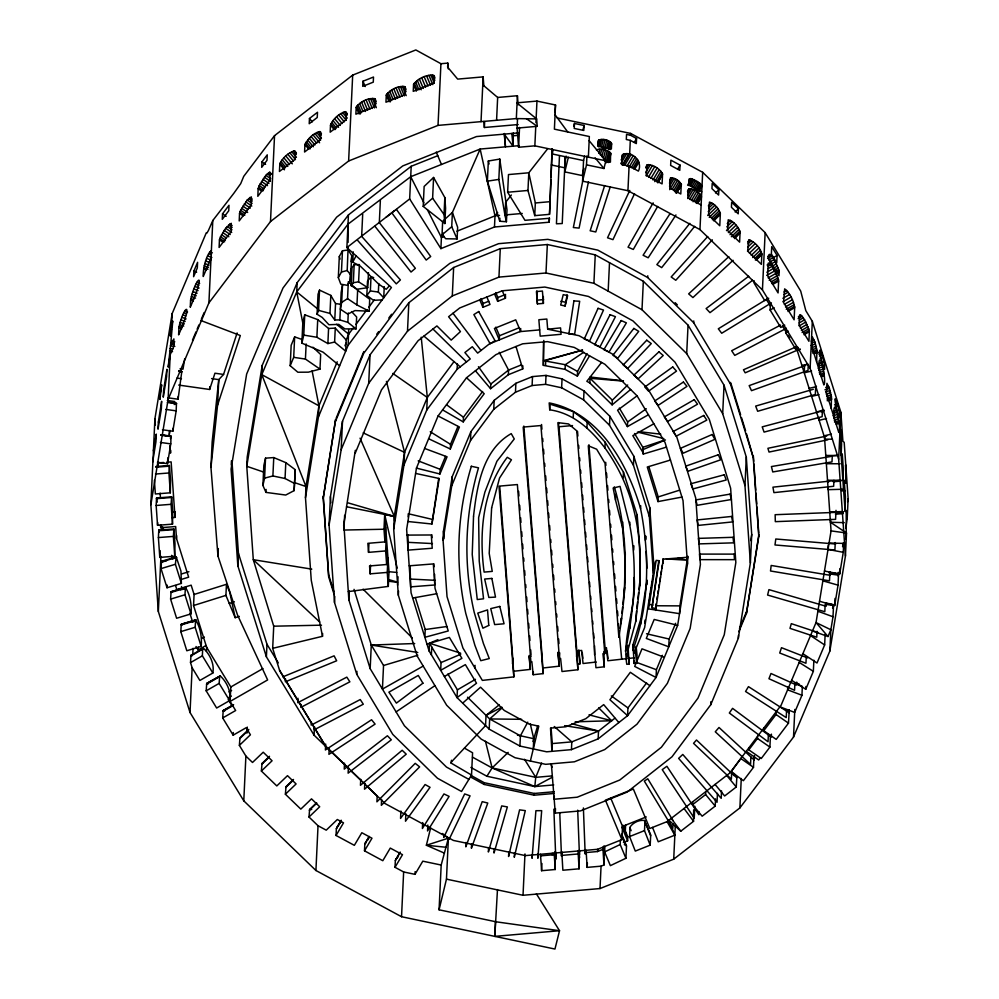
<?xml version="1.0" encoding="UTF-8"?>
<svg xmlns="http://www.w3.org/2000/svg" width="999" height="999" viewBox="0 0 999 999"><rect width="100%" height="100%" fill="white"/><g stroke="black" fill="none" stroke-linecap="round" stroke-linejoin="round"><path stroke-width="1.5" d="M634.165 577.559C636.638 606.917 622.177 635.202 626.785 664.285L629.108 664.023L627.722 650.948L635.714 621.515L639.722 585.913L640.022 550.686L637.2 515.247L623.463 472.177L605.207 442.27L587.187 422.14L573.476 411.65L549.999 404.133L549.725 409.815C573.526 413.186 590.896 429.632 604.932 447.952C627.684 479.345 639.497 517.682 639.76 556.368M639.722 585.913L640.022 550.686M794.68 307.667C793.681 300.724 790.159 293.306 784.677 288.861L783.503 302.385L794.105 319.817L794.68 307.667L787.999 311.501M589.56 355.844L577.347 376.111L565.084 369.38L543.344 365.359L543.518 341.983M753.958 756.88L753.496 767.332L743.381 780.694L730.968 771.503M543.806 340.447L543.344 365.359M629.994 827.921L630.007 827.047C633.029 822.652 639.098 819.655 644.417 820.466L650.711 834.827L650.187 845.142L635.289 851.086L629.582 836.563L629.994 827.921L631.143 830.669M647.015 580.469L640.908 618.618L633.004 644.705L634.115 663.461L636.663 663.186L635.277 650.099L644.63 627.572L653.334 573.239L653.746 564.31L649.787 507.692L633.865 456.306L609.914 416.346L584.028 390.934L562.05 378.858L546.028 375.399L532.517 376.586L515.884 383.304L494.168 400.387L470.879 431.68L452.185 476.748L443.481 531.081L443.057 540.009L447.028 596.628L462.937 648.014L482.355 680.394L513.861 676.885L499.001 486.151L517.382 484.552L530.869 661.75L531.83 661.65L533.216 674.725L543.131 673.613L523.189 427.085L540.934 425.537L559.452 658.566L560.601 658.441L561.987 671.515L577.922 669.73L557.954 422.639L568.543 423.938L576.773 430.856L595.941 667.719L604.308 666.795L602.921 653.708L604.782 653.508L588.274 445.754L596.653 449.213L605.044 463.299L618.856 637.05C627.21 587.375 629.045 535.501 614.298 486.85M624.35 593.231L625.312 553.633M437.749 155.719L411.201 166.296L409.665 198.938L440.896 248.626L494.48 226.998L549.213 222.203L549.363 218.282L524.975 220.329L507.642 192.245L508.479 174.563L528.796 172.79L547.664 148.751M534.74 215.647L535.339 202.972L528.796 172.79L527.971 190.459L534.74 215.647L549.512 214.348L552.11 148.676M549.512 214.348L550.948 179.957M551.061 176.86L552.147 148.951M561.825 852.422L562.862 870.229L579.083 868.818L579.02 856.043M819.53 601.273L834.689 605.556L838.036 585.139L838.561 574.05L829.307 572.527M536.376 893.843L559.527 930.718L554.957 949.05L401.536 916.72L315.921 870.491L243.781 800.836L190.022 712.512L158.341 611.513L150.861 504.745L152.972 459.99L155.944 441.808L156.256 434.078L153.409 450.836L153.097 461.688L152.972 459.99M153.409 450.836L154.907 418.856L172.165 313.586L206.281 232.817L206.868 233.117L208.379 230.594L212.799 220.504L233.803 193.331L240.709 183.641L243.756 176.323L274.538 135.652L352.684 75.112L415.834 49.95L440.934 63.711L447.827 63.112L448.289 68.869M156.156 505.482L156.556 497.977L171.628 496.84L172.752 511.625L172.502 524.138L157.542 525.312L156.156 505.482L171.116 504.308L171.628 496.84M157.542 525.312L157.667 522.577M158.404 537.574L158.791 530.069L173.876 528.946L175 543.718L174.75 556.231L159.79 557.405L158.404 537.574L173.364 536.401L173.876 528.946M181.468 579.37L188.649 577.185L176.498 538.449L175.662 526.535L160.702 527.709L160.839 524.9M159.79 557.405L160.115 550.586M150.861 504.745L168.107 399.475L170.217 354.72L173.751 346.378L173.888 338.898L170.729 343.981L168.194 367.132L170.217 354.72M171.428 329.183L170.305 336.064L170.567 330.469L172.752 321.054L170.729 343.981L173.689 344.393M171.691 323.576L172.165 313.586M158.341 611.513L160.939 556.293M162.175 530.219L162.313 527.16M161.026 568.618L161.501 561.276L176.199 556.918L180.969 571.141L181.393 583.404L167.033 587.762L161.026 568.618L175.387 564.273L176.199 556.918M157.417 462.287L167.52 463.686L167.795 457.867M169.455 430.669L169.256 434.927L169.992 430.369M154.395 480.257L155.357 493.981L170.317 492.807L168.931 472.977L169.318 465.472L155.856 466.533M167.52 463.686L170.767 443.868L171.066 436.138L160.702 434.702M170.654 450.337L170.529 453.134L169.992 445.542M162.462 429.782L172.839 431.218L172.964 428.346M170.317 492.807L170.567 480.294L169.43 465.509M178.946 327.66L178.609 334.865C194.518 298.826 183.366 305.407 178.946 327.66L181.718 328.721M167.033 587.762L167.158 585.102M172.839 431.218L176.174 410.851L176.461 403.334L167.57 402.098M167.707 397.777L178.084 399.213L178.209 396.428M170.604 599.125L171.066 591.77L185.427 587.412C190.147 594.692 191.895 605.032 190.971 613.898L176.611 618.256L170.604 599.125L184.965 594.767L185.427 587.412M178.084 399.213L181.768 371.74L178.759 370.954M172.028 517.632L175.025 517.395L175.287 511.775L172.29 512.012M176.498 538.449L176.636 535.614M190.597 300.1L190.26 307.28C207.792 266.77 195.155 277.934 190.597 300.1L193.381 301.161M193.881 271.091L193.606 276.698L197.315 267.919L197.59 262.312L193.881 271.091L196.653 272.153M180.807 631.63L181.269 624.275L195.629 619.917C200.349 627.197 202.098 637.537 201.174 646.403L186.813 650.761L180.807 631.63L195.167 627.272L195.629 619.917M211.376 250.612C206.456 253.971 202.822 268.644 203.259 276.498L211.026 258.129M190.522 662.599L190.984 655.257L203.471 648.326C209.965 654.407 214.573 663.923 212.837 673.026L199.862 680.456L192.133 667.744L190.522 662.599L202.36 655.819L202.672 649.163L203.471 648.326M206.481 651.36L206.668 647.34L193.556 605.531L194.081 594.467L191.159 585.164L176.798 589.522L175.549 585.526M168.107 399.475L208.916 302.884L212.799 220.504M190.022 712.512L192.133 667.744M192.757 654.52L193.057 648.314M178.709 385.077L209.64 389.473L209.778 386.7M205.919 645.529L198.139 649.987L198.264 647.215M219.455 239.81L219.093 247.465L231.194 231.481L231.268 223.326L225.674 228.284L220.529 236.713L219.455 239.81L223.077 242.332M222.54 213.823L222.278 219.318L228.746 210.777L229.008 205.282L222.54 213.823L226.161 216.346M495.529 921.041L494.805 936.375L559.527 930.718L495.954 921.79L439.073 909.802L441.183 865.047L422.802 861.175L414.997 874.35L403.646 871.965L395.017 867.307L402.497 854.682L390.272 848.089L382.804 860.713L364.498 850.823L371.978 838.211L361.825 832.729L354.345 845.341L336.051 835.464L343.519 822.839L337.337 819.505L326.236 830.169L318.032 825.736L309.003 817.02L319.692 806.755L311.513 798.85L300.824 809.115L285.389 794.23L296.091 783.953L287.5 775.661L276.81 785.938L261.388 771.041L272.078 760.776L263.212 752.21L252.51 762.474L245.891 756.081L239.385 745.391L250.412 734.789L246.129 727.734L233.154 735.164L222.69 717.956L235.652 710.526L230.12 701.423L267.632 679.932L237.525 615.009L217.957 556.068L210.951 467.407L212.15 441.908L218.781 379.62L223.564 374.438L237.125 332.942M210.951 467.407L217.57 405.132L218.781 379.62L211.601 378.609M206.181 690.821L206.718 683.441L220.255 675.911C226.748 681.992 231.356 691.495 229.62 700.599L216.646 708.029L206.181 690.821L219.143 683.391L219.68 676.011M217.957 556.068L218.306 548.563M239.548 213.374L239.198 220.916L251.286 204.932L251.361 196.89L247.24 200.012L240.622 210.265L239.548 213.374L243.169 215.896M231.268 464.922L231.468 460.751M239.285 616.408L235.19 617.694L225.924 595.379L226.448 584.303L194.081 594.467M222.69 717.956L223.227 710.576L233.604 704.632M230.12 701.423L230.794 686.987L262.962 668.568M348.651 768.556L314.073 735.177L266.396 656.818L237.837 565.834L238.436 553.309L231.98 461.176M258.167 188.699L257.817 196.316L269.905 180.344L269.98 172.203L265.859 175.337L259.24 185.589L258.167 188.699L261.788 191.209M233.154 735.164L233.279 732.504M261.963 161.826L261.713 167.333L266.995 160.352L267.245 154.845L261.963 161.826L265.597 164.348M239.385 745.391L239.947 737.886L248.776 729.407M610.764 798.189L622.527 826.373L621.902 839.622L597.627 849.287L525.387 855.606L453.359 840.421L385.127 803.596L325.512 746.016L279.72 670.779L272.677 648.339L273.726 626.198L253.296 559.69L246.765 466.296L261.788 374.637L262.225 365.372L297.165 282.655L348.426 214.922L411.201 166.296M208.916 302.884L270.492 221.541L274.538 135.652M243.781 800.836L245.891 756.081M246.965 733.116L247.252 727.06M262.912 485.439L263.848 465.359L265.534 458.154L273.763 457.579L285.801 462.637L295.254 469.705L294.131 490.609L285.714 495.042L265.959 492.395L262.912 485.439L264.585 478.134L265.534 458.154M279.795 164.211L279.445 171.478L295.204 159.278L295.542 152.01L294.58 150.911C288.174 152.685 282.255 158.042 279.795 164.211L284.44 169.818M265.959 492.395L266.109 489.435M264.585 478.134L272.889 475.961L273.763 457.579M266.396 656.818L266.983 644.28L238.436 553.309M261.388 771.041L262.013 763.473L269.505 756.293M312.924 347.215L320.667 354.508L319.98 369.106L308.366 372.165L297.839 372.227L290.197 365.734L291.159 345.304L294.655 336.9L301.923 339.435M294.605 483.504L285.052 478.509L285.801 462.637M290.197 365.734L293.694 357.342L294.655 336.9M339.623 365.821L323.064 352.16L301.86 343.144L302.809 323.114L296.728 291.92L297.165 282.655M304.932 144.543L304.583 152.01L320.542 139.635L320.467 131.631C313.711 132.505 307.979 138.686 304.932 144.543L308.654 149.026M309.465 118.494L309.215 123.714L317.245 117.495L317.495 112.275L309.465 118.494L312.25 121.853M294.131 490.609L295.254 469.705M285.527 678.858L285.389 681.817L336.663 660.776L334.091 655.844L282.817 676.872M303.783 335.102L304.732 314.797L317.719 319.605L328.584 328.471L335.277 328.109L346.216 340.035L345.691 351.186L334.615 342.07L327.872 343.581L316.883 337.275L303.783 335.102L301.86 343.144M319.98 369.106L305.432 359.078L306.144 343.981M285.389 794.23L286.026 786.663L293.506 779.47M272.677 648.339L322.502 636.301L311.263 580.294L305.482 497.689L306.006 486.538L318.931 405.831L337.2 361.775M297.964 698.251L297.752 702.697L346.815 677.135L349.875 681.817L300.811 707.379L300.949 704.42M356.081 328.858L344.855 328.896L338.723 324.375L328.933 324.737L322.202 317.42L317.083 314.248L318.032 294.23L319.53 290.11L330.819 295.404L335.539 303.534L334.765 319.98L339.86 319.917L347.839 322.352L356.081 328.858L356.643 316.995L351.561 311.576M316.883 337.275L317.719 319.605M317.083 314.248L318.569 310.377L319.53 290.11M330.507 125.137L330.182 132.18L346.104 119.83L346.441 112.787L345.467 111.676C338.986 113.474 333.004 118.893 330.507 125.137L334.228 129.608M305.482 497.689L318.406 416.995L318.931 405.831L312.1 370.841M327.872 343.581L328.584 328.471M334.765 319.98L329.97 313.424L330.819 295.404M311.326 722.14L311.188 725.112L360.252 699.55L363.299 704.22L314.235 729.782L314.373 726.822M323.214 498.189L335.614 419.543L323.214 498.189L328.733 577.035L334.178 594.63M309.003 817.02L309.628 809.452L316.046 803.283M314.073 735.177L314.46 726.81M334.615 342.07L335.277 328.109M338.324 277.597L339.31 256.518L342.457 250.786L348.151 249.987L351.81 255.794L350.224 280.494L347.377 285.314L340.809 284.178L338.324 277.597L341.446 272.04L342.457 250.786M322.502 636.301L322.64 633.516M464.485 748.126L472.577 752.796L471.528 775.062L461.513 791.483L437.475 778.258L392.769 734.39L356.78 674.35L334.503 602.434L329.083 525.099L330.432 496.653L342.507 421.266L370.042 354.845L408.841 302.747L453.646 267.495L500.287 248.651L547.34 244.53L595.254 254.857L643.344 281.293L688.049 325.162L724.038 385.202L746.303 457.117L751.723 534.453L750.374 562.899L738.311 638.286L710.764 704.707L671.977 756.817L627.172 792.07L580.519 810.901L555.282 813.111L551.348 763.823M339.86 319.917L341.171 292.357L342.507 284.94L341.683 302.422L340.372 309.215L347.739 314.098L355.007 310.577L369.155 311.176L369.705 299.275L357.642 290.272L349.375 282.605M328.733 577.035L323.289 496.453M270.492 221.541L348.626 161.001L352.684 75.112M315.921 870.491L318.032 825.736M318.406 416.995L348.139 345.279L391.421 287.525L346.89 247.577L348.426 214.922M350.899 275.125L347.19 270.492L348.139 246.953M325.674 744.043L325.399 749.974L371.566 719.755L375.1 724.1L328.933 754.32L329.22 748.388M356.206 107.218L355.881 114.198L375.312 106.456L375.062 98.801C368.144 97.552 360.227 101.611 356.206 107.218L358.991 113.886M341.683 302.422L347.54 298.639L348.339 281.656M329.083 525.099L341.159 449.725L342.507 421.266M334.503 602.434L334.79 596.44M347.839 322.352L348.289 312.999M350.224 280.494L350.761 268.943M348.139 345.279L348.639 329.645M367.757 287.687L357.155 289.223L351.186 285.677L352.035 267.682L354.17 264.735L359.415 264.573L358.591 281.818L367.757 287.687L368.469 272.677M389.473 285.776L386.238 289.298L378.609 284.041L360.577 266.396L352.747 262.163L353.234 251.86M351.186 285.677L353.321 282.729L354.17 264.735M362.974 81.231L362.724 86.364L373.276 82.155L373.514 77.023L362.974 81.231L365.197 86.563M468.743 779.32L446.491 767.082L404.42 725.798L370.167 668.643L348.838 599.762L343.768 522.552M344.643 515.284L343.956 530.044L383.991 529.233L384.677 514.522L394.305 516.396L394.617 520.954M369.155 311.176L356.955 304.945L357.642 290.272M362.699 214.111L361.65 236.338L400.412 279.932L396.278 283.878L357.53 240.284M336.051 835.464L336.363 828.658L341.208 820.216M343.631 525.511L355.344 450.287M348.838 599.762L349.25 590.909M344.518 763.174L344.243 769.105L387.412 735.764L391.308 739.809L348.127 773.151L348.414 767.232M382.155 299.887L373.476 300.312L366.82 295.404L367.495 281.181L371.029 276.748L373.676 277.597M366.82 295.404L370.354 290.946L371.029 276.748M341.159 449.725L368.706 383.304L370.042 354.845M356.78 674.35L356.918 671.353M380.369 200.399L379.32 222.627L415.372 268.331L411.026 272.04L374.975 226.336M386.288 95.017L385.951 102.223L405.182 94.555L404.92 86.713C398.077 85.539 390.322 89.51 386.288 95.017L389.073 101.686M384.253 286.626L383.728 297.777L378.359 292.045L378.771 283.541M386.326 536.226L385.626 550.924L368.531 552.36L368.943 543.643M387.949 557.692L387.25 572.402L370.154 573.838L370.567 565.122M360.739 779.37L360.452 785.301L402.16 750.274L406.231 754.158L364.523 789.198L364.797 783.266M370.167 668.643L371.291 645.042L354.033 589.348M364.498 850.823L364.822 844.03L368.918 836.837M368.531 552.36L367.844 543.331L384.94 541.895L385.639 527.197M370.154 573.838L369.555 565.946L386.65 564.51L387.35 549.812M377.197 795.903L376.923 801.835L415.209 763.348L419.63 766.87L381.343 805.344L381.618 799.425M414.685 643.531L371.291 645.042L383.541 665.496L382.43 689.098L423.201 666.083M348.264 591.608L388.311 586.413L389.011 571.715L384.677 514.522L397.19 568.106M413.561 84.465L413.236 91.346L434.115 83.029L434.44 76.136L433.778 75.462C426.336 74.213 417.969 78.509 413.561 84.465L416.333 91.121M547.664 329.195L560.564 327.897L561.076 334.303L540.172 336.139L538.861 319.73L546.853 319.031L547.664 329.195L579.033 335.701L612.936 354.345L647.439 388.211L676.922 437.4L695.779 498.239L700.411 564.423L690.147 628.458L667.382 683.341L637 724.175L604.732 749.562L574.413 761.8L545.629 764.322L515.072 757.741L481.168 739.11L446.665 705.244L417.182 656.056L398.339 595.204L393.706 529.033L394.305 516.396L404.558 452.36L427.322 397.465L454.033 361.588M368.706 383.304L407.492 331.193L408.841 302.747M397.639 585.214L398.039 576.785M393.706 529.033L403.958 464.997L404.558 452.36L386.438 381.406M398.339 595.204L398.539 590.996M408.116 516.845L408.266 513.736M423.201 206.393L424.138 186.451L433.591 177.46L444.83 197.552L445.579 208.192L444.855 223.539L423.201 206.393L432.617 198.189L433.591 177.46M407.929 534.84L408.091 550.124L432.23 548.239L431.293 534.977L407.043 535.102M395.017 867.307L395.342 860.501L400.187 852.06M410.077 565.559L410.664 586.863L434.802 584.977L434.602 574.288M400.899 811.038L400.549 818.443L425.099 784.527L430.045 787.312L405.507 821.228L405.856 813.823M348.626 161.001L438.024 125.387L440.934 63.711M401.536 916.72L403.646 871.965M403.958 464.997L426.723 410.102L427.322 397.465L421.216 337.212M447.827 63.112L447.639 67.133L457.667 79.108L483.141 76.886L483.853 85.951M440.896 248.626L441.421 237.475L443.281 233.242M519.13 145.654L480.144 149.051L452.397 212.437L457.642 227.235L457.092 238.948L445.779 238.749L442.033 234.79L442.669 221.254M444.855 223.539L444.031 214.56L444.83 197.552M415.309 597.539L425.224 629.532L424.862 637.312L448.239 630.956L435.04 588.349L433.329 563.923L409.19 565.821M414.997 874.35L415.134 871.64M407.904 521.503L431.93 524.013L438.698 478.396M662.799 562.35L663.373 558.716L655.918 608.553L651.935 607.704L659.265 560.751L656.143 560.339L648.563 608.903L679.532 613.661L679.894 605.881L687.836 556.281L687.474 564.06L677.659 625.324L656.043 677.472L627.584 715.684L598.151 738.848L571.44 749.637L546.653 751.81L519.917 746.053L489.198 729.158L457.03 697.602L429.095 650.986L429.458 643.219L437.899 639.66M422.689 822.577L422.402 828.508L443.956 793.943L449.1 796.39L427.547 830.956L427.834 825.024M431.368 654.782L431.73 647.002M429.095 650.986L411.076 592.819L406.643 529.395L416.446 468.119L439.935 474.001L440.159 469.33L445.504 456.431M457.092 238.948L451.723 226.723L452.397 212.437L443.756 220.267M407.492 331.193L452.297 295.941L453.646 267.495M428.633 438.736L450.299 449.001L450.524 444.33L457.929 426.473M460.651 653.184L429.458 643.219L441.046 662.549L440.684 670.317L461.913 658.329L449.388 637.437L426.973 644.143M426.723 410.102L457.117 369.268L457.38 363.661M443.057 540.009L451.76 485.676L452.185 476.748M443.893 834.477L443.743 837.437L464.66 793.93L470.054 795.828L449.15 839.335M442.607 409.89L463.236 421.89L463.449 417.22L482.604 391.496M481.019 121.641L483.141 76.886M471.528 775.062L451.298 763.199L451.436 760.251M439.073 909.802L446.466 879.145L448.401 838.161L442.307 833.491M447.914 673.988L457.405 689.834L457.03 697.602L476.523 683.241L465.372 664.622L444.38 676.485M518.156 124.55L484.378 127.497L484.652 121.653M451.76 485.676L470.454 440.609L470.879 431.68M487.387 181.169L488.336 161.001L499.787 159.078L506.993 209.765L506.431 221.741L499.75 221.241L487.387 181.169L498.838 179.395L499.787 159.078M486.863 297.015L490.01 304.445L482.917 307.305L483.104 303.509L481.006 298.564M496.578 120.292L497.652 97.452L482.767 84.828M494.48 226.998L495.005 215.846L480.144 149.051L410.714 176.711L347.989 224.188L296.728 291.92L261.788 374.637L306.006 486.538L306.218 489.597M466.046 842.419L465.834 846.865L482.217 801.648L487.787 803.034L471.403 848.251L471.615 843.805M474.912 667.994L475.037 665.334M522.864 365.809L522.714 368.918L508.341 374.725L490.584 388.698L490.809 384.028L478.434 366.708M499.75 221.241L499.9 218.194M505.556 295.679L505.444 298.214L497.677 301.348L497.864 297.552L495.766 292.607M452.297 295.941L498.951 277.11L500.287 248.651M470.454 440.609L493.743 409.315L494.168 400.387M506.431 221.741L505.019 215.497L505.644 202.285L511.376 194.992M495.829 327.135L499.475 335.726L499.275 339.897L494.43 328.434L515.721 319.83L520.579 331.293L489.385 343.893L477.672 353.109L472.277 346.728L464.885 352.547L470.267 358.928L457.117 369.268M499.2 704.869L486.038 715.371L485.551 725.586L450.736 762.674L451.298 763.199M504.433 133.504L505.494 146.841L504.22 134.128L513.086 146.179L513.349 132.792M554.183 793.456L534.165 795.204L484.14 784.44L484.228 782.704L470.754 775.299M497.652 97.452L517.407 95.729L516.333 118.569L438.024 125.387M586.937 155.881L586.525 164.835L603.958 168.506L605.819 160.802L534.852 145.842L518.606 147.253L517.082 128.097L517.519 118.781M489.198 729.158L489.672 718.943L502.21 707.816M518.606 147.253L519.542 127.46M508.341 374.725L508.566 370.055L499.213 352.285M488.586 847.564L488.374 852.01L501.71 805.906L507.367 806.93L494.03 853.034L494.243 848.588M493.743 409.315L515.459 392.232L515.884 383.304M520.579 331.293L520.704 328.509M497.477 889.585L494.805 936.375M534.852 145.842L535.801 125.774M535.939 122.69L536.962 101.086L517.257 102.797M512.475 663.811L512.749 658.129L499.737 486.65M513.861 676.885L512.749 658.129M508.791 852.06L508.578 856.505L519.592 809.864L525.299 810.626L514.285 857.267L514.497 852.821M515.459 392.232L532.092 385.514L532.517 376.586M543.331 296.516L543.406 303.384L537.412 303.908L536.85 290.871M519.917 746.053L520.404 735.826L527.772 722.14M750.374 562.899L744.967 485.564L722.689 413.661L686.7 353.621L641.995 309.74L593.906 283.304L545.991 272.989L547.34 244.53M549.213 222.203L549.413 218.019M446.466 879.145L523.026 895.279L600.012 888.548L673.713 859.177L739.884 807.916L793.518 737.062L829.869 651.023L845.441 555.993L838.661 459.253L810.114 368.281L762.437 289.922L699.962 229.608L627.934 190.709L582.579 181.156L583.553 160.564L552.335 153.983L552.547 149.45M536.962 101.086L555.531 104.995L554.395 129.158L589.348 136.526L588.374 157.118M514.135 671.203L530.382 669.392L529.258 655.469M545.541 365.159L545.766 360.489L582.567 350.137M653.334 573.239L649.362 516.62L633.441 465.234L609.502 425.274L583.616 399.862L561.625 387.787L545.616 384.328L546.028 375.399M533.216 674.725L533.341 672.052M523.026 895.279L524.975 853.92M559.477 155.657L556.443 223.788L562.225 223.539L565.184 156.893M533.279 748.925L533.766 738.711L537.699 725.811M534.165 795.204L534.253 793.468L484.228 782.704M532.217 855.331L532.067 858.291L535.914 810.701L541.683 810.664L537.849 858.253L538.049 853.808M541.745 660.539L542.02 654.857L523.826 426.049M583.916 168.282L582.167 175.549L564.81 171.89L565.496 158.017L566.271 157.243M543.131 673.613L542.02 654.857M558.716 432.43L558.653 422.552M565.097 305.994L567.657 295.604L563.236 294.655L560.676 305.032L565.097 305.994L567.107 294.78M561.625 387.787L562.05 378.858M574.462 123.464L574.225 128.434L583.803 130.457L584.04 125.487L574.462 123.464L573.751 126.374M555.132 852.035L555.257 869.505L541.595 870.703L540.496 854.282M565.084 369.38L565.309 364.71L583.766 352.222M541.595 870.703L541.933 863.523M551.086 728.084L552.285 743.581L551.923 751.348L550.511 728.109L565.834 726.773L585.764 718.718L603.696 704.62L618.843 722.564M559.452 658.566L559.727 652.884L557.842 653.096L559.228 666.171L543.406 667.931M559.228 666.171L558.104 652.197M554.32 796.278L554.183 799.237L577.172 797.214L619.767 780.019L661.388 747.264L698.001 698.101L724.263 634.765L735.838 562.499L730.631 488.249L709.29 419.355L675.049 362.212L632.979 320.929L588.461 296.453L544.842 287.063L502.297 290.784L459.702 307.979L448.601 316.72L460.439 331.581L451.186 340.11L436.9 325.924L418.069 340.734L381.468 389.91L355.207 453.234M552.16 854.857L552.235 853.258M573.214 417.332L573.476 411.65M555.282 813.111L555.494 808.616M555.257 869.505L554.145 853.084M577.347 376.111L577.559 371.441L587.012 353.571M555.931 852.359L555.719 856.792L553.858 809.178M561.675 851.66L561.463 856.106L559.777 813.099M583.616 399.862L584.028 390.934M571.44 749.637L571.803 741.87L554.245 726.51M586.925 427.822L587.187 422.14M593.906 283.304L595.254 254.857M576.535 656.655L576.81 650.973L558.978 426.748L572.527 425.574M630.619 389.51L612.125 404.857L589.847 382.979L590.059 378.309L623.413 381.106M577.922 669.73L576.81 650.973M578.184 664.06L579.932 663.86L580.044 661.513L578.808 649.887M596.465 150.087L598.413 149.188L603.633 149.45L607.267 150.599L610.601 153.059L610.426 162.138L604.57 160.901M579.083 868.818L578.034 850.998M611.613 143.769L611.363 149.001L598.001 146.191L598.513 140.322C602.572 138.312 609.365 139.698 611.613 143.769L610.202 149.588M579.645 850.274L579.432 854.719L577.697 810.177M608.166 291.146L609.515 262.7M594.555 654.645L594.58 645.854M585.389 849.587L585.177 854.033L583.379 807.954M603.92 845.928L603.97 865.009L601.061 866.17L587.162 867.382L586.088 850.299M604.932 447.952L605.207 442.27M587.162 867.382L587.375 862.936M609.502 425.274L609.914 416.346M612.125 404.857L612.35 400.187L627.697 384.99M598.151 738.848L598.513 731.081L614.885 718.206M604.782 653.508L605.057 647.827L588.911 444.73M604.308 666.795L603.92 651.498M627.934 190.709L629.095 166.071L621.565 164.485L622.34 154.795C631.43 149.887 643.269 161.401 638.398 171.091L629.095 166.071M630.307 140.359L636.326 143.606L636.563 138.511L630.544 135.265L626.548 134.415L626.311 139.51L630.307 140.359L629.67 153.834L623.089 164.947M630.544 135.265L630.631 133.416L557.092 117.932M585.988 852.559L597.527 851.548L597.627 849.287M625.037 559.303L622.539 527.784L615.509 500.012L615.771 494.33M600.012 888.548L601.061 866.17M603.97 865.009L602.847 847.214M624.338 844.567L626.51 845.916L625.923 858.266L610.364 865.646L604.62 851.91L604.882 846.403M623.201 477.847L623.463 472.177M622.539 527.784L622.802 522.115M648.413 414.76L627.422 426.61L627.634 421.94L619.318 408.067M618.856 637.05L619.13 631.368L621.69 659.203M621.178 623.601L621.44 617.919L620.928 620.916M625.399 651.211C634.115 609.952 637.812 566.733 629.732 525.087L629.87 522.24M633.441 465.234L633.865 456.306M641.995 309.74L643.344 281.293M627.722 650.948L627.996 645.267L629.108 664.023M630.019 628.196L630.282 622.527M633.691 550.087L633.89 545.829M625.923 858.266L620.179 844.53L620.391 840.221M738.823 631.693L746.465 613.299L758.778 536.388L753.258 457.542L730.519 384.14L693.681 322.689L647.689 277.535L647.764 275.799M646.578 682.904L627.959 707.916L627.584 715.684L609.902 699.737L630.332 672.29L649.924 685.676M636.937 520.929L637.2 515.247M633.94 589.273L634.203 583.591M666.458 447.127L643.269 454.07L642.844 447.315L634.552 433.491M625.586 825.261L625.349 830.469L623.626 826.348M632.729 650.386C649.5 605.044 649.837 555.619 640.571 508.591L640.709 505.744M643.269 454.07L642.844 447.315L664.01 440.284M635.714 621.515L636.513 611.188M634.115 663.461L634.253 660.626M635.277 650.099L635.401 647.427M623.426 842.507L627.622 840.833L627.809 836.925L626.848 835.751M636.663 663.186L637.05 655.157L636.126 646.44M640.634 624.288L640.908 618.618M662.499 175.1L662.087 183.891L646.178 175.3L647.215 164.76C653.334 164.435 659.839 168.744 662.637 174.113L657.879 182.904M645.416 540.384L645.616 536.126M649.362 516.62L649.787 507.692M644.842 623.101L644.979 620.129M646.99 584.627L647.19 580.369M651.935 607.704L658.778 560.626M681.942 497.077L657.991 501.598L658.216 496.928L648.838 466.658M650.187 845.142L644.492 830.619L644.967 821.091M655.619 610.426L655.769 607.317M655.918 608.553L656.143 603.883L655.844 605.756L679.894 605.881M680.044 165.11L679.795 170.354L670.641 165.409L670.891 160.177L680.044 165.11L677.734 169.018M662.362 655.332L656.405 669.705L656.043 677.472L634.702 666.42L641.995 648.826L664.385 657.342M681.206 185.389L680.794 193.993L669.805 188.049L670.416 178.009C674.762 177.56 679.67 180.794 681.443 184.74L676.585 193.194M675.649 623.289L669.118 639.035L668.756 646.803L646.303 638.436L654.183 619.455L677.659 625.324M686.7 353.621L688.049 325.162M693.681 322.689L693.768 320.954M699.962 229.608L702.672 172.315L630.631 133.416M673.026 823.8L672.814 828.246L644.33 781.093L647.777 778.77L673.101 820.691M673.713 859.177L675.299 825.698M718.843 189.785L718.593 195.042L711.95 188.624L712.2 183.366L718.843 189.785L715.534 192.957M720.316 214.473L719.779 225.749L708.541 214.897L709.452 202.085C714.622 203.584 719.68 209.116 720.316 214.473L713.698 220.829M715.546 798.863L715.209 806.093L702.147 816.208L692.569 804.67L692.707 801.76M652.534 827.409L658.241 841.782L674.849 835.164L668.893 820.204L680.769 831.205L693.556 821.303L693.656 809.902M694.804 806.23L694.243 818.081L662.237 769.642L666.895 766.283L698.888 814.722L699.025 811.762M722.689 413.661L724.038 385.202M715.209 806.093L705.619 794.555L705.756 791.645M710.764 704.707L710.901 701.71M738.436 208.803L738.199 213.811L731.43 207.268L731.668 202.273L738.436 208.803L735.139 211.988M730.519 384.14L730.606 382.417M740.034 233.316L739.61 242.12L727.534 230.457L728.221 219.78C733.953 221.104 738.436 227.06 740.271 232.48L734.515 238.611M717.469 793.343L717.045 802.234L678.621 758.378L682.779 754.457L721.203 798.313L721.553 790.908M754.282 280.881L754.17 283.266L764.71 300.587L768.718 298.289M744.967 485.564L746.303 457.117M731.718 771.74L731.368 779.145L693.556 743.343L696.49 740.009L734.315 775.811M738.311 638.286L738.448 635.289M715.059 784.44L724.65 795.978L736.263 786.987L736.862 776.885L735.639 776.31M761.85 254.695L761.388 264.36L747.677 251.124L748.726 239.785C754.957 241.721 760.851 248.227 761.85 254.695L756.33 259.99M753.258 457.542L746.515 433.791M746.465 613.299L758.853 534.652L758.778 536.388M762.437 289.922L765.134 232.63L702.672 172.315M730.943 772.04L741.083 758.141M739.884 807.916L741.27 778.508M770.429 735.976L769.904 747.09L761.263 758.516L748.813 749.862L748.913 747.789M784.752 325.174L780.743 327.472L770.129 310.04L770.454 303.271M750.886 756.98L750.536 764.385L715.284 731.792L719.005 727.484L754.257 760.077L754.47 755.631M777.072 255.457L776.735 262.762L771.378 253.971L771.727 246.678L777.072 255.457L773.064 257.754M778.633 281.081L778.071 292.932L767.532 275.612L768.318 263.024L769.767 263.461L773.551 268.419L778.496 279.745L778.633 281.081L773.288 284.141M779.208 271.528L778.995 275.799L768.281 258.192C768.543 245.492 778.745 268.207 779.208 271.528L776.523 273.064M748.813 749.862L757.467 738.436L757.567 736.363M789.272 709.802L788.486 723.151L776.211 739.385L763.76 730.731L763.885 728.009M798.213 347.415L795.541 348.938L785.676 332.729L785.876 328.571M768.393 734.34L768.044 741.758L729.332 712.999L732.567 708.353L771.265 737.1L771.415 734.14M763.76 730.731L776.036 714.497L776.173 711.775M795.254 348.476L795.329 347.04L795.541 348.938M797.14 346.828L797.002 349.8L824.525 437.5L831.056 530.894L816.033 622.552L781.093 705.269L729.832 773.001L667.057 821.628L649.825 828.496L633.354 789.048L605.431 800.162L621.902 839.622M797.289 347.552L797.152 350.287L800.099 349.613M786.588 710.202L786.238 717.607L745.554 691.483L748.451 686.638L789.135 712.762M787.761 686.85L787.624 689.822L801.935 695.267L794.68 712.424L779.932 706.817M804.595 364.76L804.207 372.777L811.588 371.079M809.365 331.68L808.903 341.283L799.038 325.075L799.712 314.76L802.11 316.271L804.607 319.817L809.24 330.432L809.365 331.68L804.02 334.74M808.278 364.61L808.004 370.429L751.498 390.671L749.163 385.614L805.669 365.372M794.842 684.352L794.555 690.284L768.943 678.721L770.991 673.501L796.603 685.052L796.74 682.092M810.114 368.281L812.324 321.353L805.806 310.639L800.699 291.059L765.134 232.63M793.518 737.062L794.817 709.452M816.683 362.088L816.87 350.199L814.884 342.033L812.462 337.038L811.912 346.878L823.85 384.927C827.359 381.406 817.944 342.507 818.968 369.368M815.746 385.751L815.334 394.48L757.667 411.276L755.669 406.094L813.336 389.285M801.935 695.267L802.347 686.363L795.192 683.641M806.23 657.33L805.943 663.249L779.72 653.009L781.493 647.689L807.704 657.941M791.633 680.344L805.768 689.273L805.906 686.488M819.242 417.619L819.118 420.292L826.498 418.569M822.477 409.403L822.127 416.658L764.073 432.105L762.212 426.873L820.266 411.426M805.768 689.273L813.348 671.34L813.873 660.214M824.787 436.088L824.637 439.173L832.317 439.185M817.045 631.281L816.77 637.2L789.997 628.359L791.308 623.663L818.069 632.517M831.255 408.416L831.43 396.765L829.395 388.411L826.922 383.291L826.373 392.857L838.76 432.417C842.257 428.896 832.854 390.035 833.878 416.858M828.321 486.65L828.171 489.672L843.556 489.235L844.167 480.169L845.429 496.778L845.117 511.5L839.997 439.198L840.559 429.195L841.595 444.043L841.146 455.482M825.162 604.308L824.812 611.713L767.594 595.054L768.93 589.635L826.148 606.293L826.285 603.321M832.292 455.756L831.992 461.9L772.751 471.953L771.415 466.558L830.669 456.506M828.233 545.079L828.021 549.425L843.256 552.31L839.709 573.95L824.475 571.066M802.884 653.696L817.007 663.011L824.65 644.929L825.149 634.315M845.441 555.993L846.515 533.016L830.456 522.252L830.606 519.18M833.928 480.344L833.653 486.276L773.913 492.632L772.939 487.162L832.679 480.806M829.919 571.952L829.495 580.844L770.516 570.991L771.166 565.459L830.157 575.312L830.294 572.352M836.013 510.327L835.589 519.355L775.324 521.653L775.137 514.697L835.401 512.387M838.661 459.253L840.883 412.325L812.324 321.353M829.869 651.023L830.868 629.757L833.004 616.758L833.528 605.469L825.898 604.407M835.251 542.544L834.902 549.999L774.987 544.967L775.786 538.998L835.701 544.03M834.689 605.556L835.027 598.426M841.72 463.773L842.269 453.908L843.331 469.068L842.881 480.319M839.709 573.95L839.959 568.543M843.256 552.31L843.705 542.844M845.791 528.384L847.189 518.768L848.139 498.701L844.192 442.32L842.906 441.346L840.883 412.325M554.895 112.75L555.531 104.995M552.335 153.983L552.709 149.513M470.866 767.432L486.9 776.248L534.815 786.575L535.739 777.347L541.558 763.086M621.915 613.361L622.552 607.292M622.877 604.258L624.625 587.549M828.533 482.105L828.608 481.343M636.863 608.104L637.549 601.91M637.899 598.813L638.598 592.619M638.948 589.522L639.997 580.232M351.111 261.713L351.81 255.794M649.487 599.675L648.788 604.233L653.021 605.144M649.962 596.64L650.436 593.606M650.911 590.571L651.385 587.537M651.86 584.502L652.335 581.468M652.809 578.433L653.284 575.399M653.758 572.365L654.47 567.807M654.944 564.772L655.419 561.738M431.93 524.013L439.21 478.509L415.596 473.414M652.784 570.342L653.746 564.31M656.855 599.4L657.342 596.415M657.817 593.431L658.291 590.446M658.778 587.462L659.253 584.465M659.727 581.48L660.451 576.997M660.926 574.013L661.4 571.028M661.887 568.044L662.362 565.047M750.736 540.609L751.723 534.453M174.226 404.558L174.725 401.523L167.32 400.499M180.956 371.391L181.456 368.344M184.728 358.666L183.004 369.18L180.045 368.768M262.225 365.372L247.203 457.03L246.765 466.296L263.998 472.19M847.639 501.748L848.139 498.701M837.761 575.349L838.261 572.302M845.541 538.973C847.227 535.501 845.142 492.932 847.189 518.768M842.582 546.678L843.331 542.944M832.579 608.091L833.303 604.52M555.731 859.452L555.407 852.721M583.029 179.633L573.351 227.522L579.095 228.109L588.461 181.718M170.404 438.611L171.066 436.138M837.924 575.874L838.461 573.801M302.809 323.114L304.732 314.797M565.422 158.978L566.121 156.069M564.81 171.89L568.319 157.355M582.991 129.845L584.04 125.487M583.553 160.564L584.64 156.056M582.579 181.156L586.525 164.835M597.802 143.232L598.513 140.322M597.802 145.654L599.2 139.835M598.538 146.778L600.287 139.51M599.937 146.653L601.698 139.385M598.901 153.421L599.949 149.063M601.56 146.741L603.321 139.46M600.324 154.957L601.735 149.138M602.946 148.464L605.057 139.735M601.873 156.718L603.633 149.45M604.67 148.913L606.78 140.197M603.408 158.666L605.519 149.937M606.618 148.064L608.379 140.797M604.82 160.777L607.267 150.599M607.979 148.776L609.74 141.508M609.015 149.538L610.776 142.27M605.956 163.012L608.766 151.373M610.014 148.863L611.413 143.044M607.442 162.387L609.902 152.21M608.491 161.788L610.601 153.059M608.703 162.575L610.814 153.858M441.183 865.047L448.401 838.161L426.373 845.266L430.631 827.959M530.357 761.026L538.798 726.173L529.02 724.075L504.27 710.464L480.544 687.187L462.687 703.146M176.074 404.533L176.461 403.334M181.331 372.527L181.718 371.366M532.954 741.483L533.766 738.711L530.282 723.863M604.657 185.564L590.159 230.781L595.779 231.968L610.277 186.751M209.64 389.473L214.947 373.214L223.564 374.438M217.57 405.132L240.322 335.527L200.787 320.492M346.216 340.035L348.663 334.128L353.259 327.997M344.967 345.766L346.066 343.107M336.201 418.131L363.786 351.611M335.527 421.278L363.698 353.346L403.559 299.787L449.925 263.311L498.563 243.681L547.814 239.36L597.839 250.137L647.689 277.535M416.446 468.119L438.074 415.971L466.521 377.759L495.966 354.595L522.677 343.806L547.464 341.633L574.2 347.402L604.919 364.285L637.075 395.841L665.022 442.457L683.029 500.624L687.474 564.06M439.935 474.001L447.065 456.805L424.612 448.439M450.299 449.001L459.415 427.023L438.074 415.971M739.497 628.546L746.54 611.563M192.482 340.147L195.979 331.88M197.14 329.121L198.888 324.987M201.348 319.168L204.146 312.55M828.009 636.525L830.868 629.757L816.033 622.552L828.009 636.525L812.487 630.968M629.782 190.434L607.529 237.787L612.949 239.648L634.54 193.681M352.747 262.163L356.069 255.806M653.146 202.872L628.046 247.19L633.304 249.438L657.629 206.456M621.84 156.631L623.301 154.158M621.141 159.927L624.8 153.746M620.879 163.486L626.735 153.596M634.253 142.407L636.563 138.511M622.389 164.835L628.97 153.721M624.875 165.06L631.118 154.533M626.985 166.159L633.141 155.744M628.858 167.52L635.027 157.118M631.231 167.657L636.625 158.541M633.216 167.745L637.849 159.94M633.965 169.006L638.586 161.201M634.964 168.744L638.811 162.238M645.666 167.357L647.215 164.76M646.166 168.444L648.476 164.535M645.641 172.602L650.262 164.798M646.253 175.911L652.409 165.509M648.588 177.023L654.745 166.608M650.898 178.421L657.067 168.019M653.009 180.007L659.178 169.605M654.732 181.643L660.901 171.241M656.693 181.893L662.075 172.79M658.004 181.918L662.637 174.113M669.73 180.382L671.278 177.785M669.467 183.129L672.552 177.922M669.505 186.226L674.125 178.421M669.692 189.648L675.861 179.246M672.177 189.385L677.572 180.282M673.726 190.572L679.12 181.468M674.949 191.783L680.344 182.68M675.749 192.907L681.143 183.804M676.822 192.532L681.443 184.74M688.811 181.231L690.359 178.634L691.433 178.734L699.725 183.217L702.01 186.126L699.113 191.034M687.587 185.24L691.433 178.734M688.86 185.577L692.719 179.071M690.272 186.126L694.13 179.62M687.487 191.346L689.035 188.736C693.993 188.848 699.999 192.183 701.498 197.065L697.864 203.197M687.799 192.545L690.109 188.649M691.758 186.85L695.616 180.344M687.687 195.404L691.533 188.898M693.231 187.725L697.09 181.219M687.824 198.576L693.219 189.473M694.63 188.686L698.476 182.193M689.622 199.45L695.017 190.334M695.878 189.723L699.725 183.217M696.865 190.821L700.761 184.253M691.42 200.524L696.815 191.421M698.376 190.584L701.535 185.227M693.069 201.748L698.463 192.645M695.217 201.723L699.849 193.906M696.128 203.109L700.861 195.13M697.077 203.546L701.423 196.204M336.363 828.658L340.859 821.091M341.421 821.003L336.725 827.784M364.822 844.03L369.305 836.45M367.644 840.147L369.131 837.624M395.342 860.501L399.825 852.934M398.164 856.63L395.704 859.627M486.9 776.248L492.12 767.944L508.179 752.372M670.004 213.699L643.094 255.245L648.189 257.792L675.948 214.947M376.76 334.178L378.621 331.68M388.811 317.982L391.596 314.248M463.236 421.89L484.203 393.718L466.521 377.759M356.019 324.313L367.045 309.59M368.893 307.143L374.4 299.775M760.464 757.617L758.691 759.977L746.241 751.31M601.56 362.437L586.825 381.318L589.847 382.979M456.93 231.219L495.005 215.846L497.664 212.45M689.834 223.339L656.867 264.598L661.675 267.62L694.642 226.361M707.717 236.538L671.178 276.96L675.774 280.269L712.324 239.847M708.328 205.881L711.638 202.71M708.778 208.029L713.186 203.796M708.254 211.626L714.872 205.27M707.729 215.497L716.545 207.03M709.24 217.37L718.056 208.903M711.563 218.144L719.28 210.739M712.387 219.78L720.104 212.375M713.848 220.005L720.454 213.649M727.272 223.551L730.581 220.379M726.797 226.848L732.304 221.566M726.473 230.619L734.19 223.214M728.346 232.592L736.051 225.175M730.019 234.69L737.737 227.285M731.355 236.726L739.073 229.32M733.341 237.462L739.947 231.106M734.764 237.774L740.271 232.48M747.614 241.995L749.824 239.872M748.051 243.781L751.36 240.597M747.689 247.19L753.209 241.895M239.698 738.648L248.526 730.169M747.489 251.074L755.194 243.656M749.462 253.147L757.18 245.742M751.26 255.369L758.978 247.952M752.734 257.542L760.451 250.137M754.857 258.441L761.463 252.085M755.331 260.002L761.95 253.646M261.701 764.31L269.181 757.117M285.714 787.487L293.194 780.306M309.315 810.289L316.808 803.096M728.833 256.618L688.661 293.881L692.919 297.565L733.104 260.302M442.033 234.79L451.723 226.723M386.101 217.295L394.63 210.589M490.809 384.028L508.566 370.055L521.503 364.835M346.89 247.577L409.665 198.938M692.569 804.67L705.619 794.555M748.713 276.248L706.118 308.566L709.977 312.65L752.572 280.332M637.075 395.841L617.582 410.214L627.422 426.61M627.634 421.94L646.291 408.753M689.035 188.736L688.249 189.91L687.874 197.814L701.123 204.97M396.091 711.887L434.927 685.664M767.981 298.426L718.306 328.796L721.703 333.254L771.378 302.872M457.405 689.834L475.462 679.32M767.906 256.468L770.579 254.945M767.619 258.466L771.628 256.169M768.78 260.04L772.789 257.742M769.979 261.913L773.988 259.615M767.095 264.997L769.767 263.461M771.178 263.986L775.187 261.688M768.219 266.159L770.891 264.623M768.169 268.606L776.31 263.861M773.313 268.319L777.322 266.021M766.87 272.24L773.551 268.419M774.15 270.392L778.159 268.094M766.882 275.387L774.912 270.791M776.123 271.491L778.795 269.955M768.144 277.872L776.161 273.276M769.205 280.307L777.222 275.712M771.34 281.743L778.021 277.922M771.815 283.579L778.496 279.745M784.053 291.958L786.725 290.434M784.103 294.493L788.111 292.195M782.904 298.289L789.585 294.468M783.029 301.636L791.046 297.04M770.129 310.04L774.138 307.742M784.365 304.333L792.394 299.737M201.761 638.536L204.383 637.025M785.476 306.93L793.493 302.335M786.263 309.228L794.28 304.633M787.999 310.289L794.68 306.456M190.834 655.956L202.672 649.163M798.388 316.72L801.061 315.185M798.101 318.569L802.11 316.271M799.312 320.142L803.321 317.844M799.262 322.877L804.607 319.817M785.676 332.729L788.348 331.193M799.188 325.874L805.881 322.04M800.361 328.209L807.042 324.375M801.36 330.482L808.041 326.648M802.11 332.542L808.79 328.708M803.895 333.491L809.24 330.432M206.718 683.441L220.255 675.911M206.493 684.178L219.455 676.748M229.008 691.932L231.606 690.446M228.746 697.552L231.343 696.066M223.227 710.576L232.879 705.269M223.002 711.313L233.379 705.369M653.821 423.788L632.829 435.639L642.632 451.985M472.477 757.155L492.12 767.944L534.815 786.575L552.559 777.085M780.631 325.075L731.68 350.724L734.752 355.394L786.413 328.321M486.038 715.371L501.86 707.167M365.184 843.144L366.146 842.669M604.62 851.91L620.179 844.53M795.604 347.103L743.456 369.78L745.192 372.827L800.149 348.926M643.493 449.4L665.459 439.947M441.046 662.549L460.726 654.245M444.243 236.338L441.421 237.475L427.46 209.852M483.104 303.509L488.773 301.223M497.864 297.552L505.619 294.418M499.475 335.726L519.355 327.697M571.952 723.738L598.513 731.081L571.803 741.87L552.285 743.581M622.527 826.373L646.253 816.92M629.582 836.563L644.492 830.619M597.527 851.548L602.734 849.475M262.013 763.473L262.837 763.211M286.026 786.663L286.85 786.388M309.628 809.452L311.713 809.49M658.216 496.928L679.47 490.209M193.556 605.531L225.924 595.379M229.246 603.384L234.365 601.773M811.3 341.071L814.26 340.172M811.925 342.932L814.884 342.033M811.051 345.454L815.496 344.118M811.613 347.615L816.058 346.266M812.087 349.687L816.52 348.339M812.437 351.548L816.87 350.199M812.637 353.072L817.07 351.723M814.16 353.696L817.12 352.809M818.181 352.535L821.141 351.636L821.765 353.221L824.487 363.686L824.6 369.38C824.013 369.855 816.57 343.906 821.141 351.636M818.805 354.121L821.765 353.221M819.455 356.056L822.414 355.157M820.092 358.229L823.051 357.33M161.351 561.975L175.712 557.617M166.671 560.651L162.362 561.962L161.501 561.276M172.415 558.916L176.723 557.604M821.166 362.637L824.125 361.738M818.393 363.811L821.353 362.912M819.03 365.709L821.99 364.81M818.169 368.281L822.614 366.945M818.743 370.492L823.188 369.143M819.23 372.615L823.676 371.266M819.58 374.513L824.025 373.176M821.278 375.624L824.237 374.725M821.315 376.735L824.275 375.836M181.731 573.888L188.911 571.715M825.798 387.4L828.758 386.501M824.949 389.747L829.395 388.411M825.574 391.883L830.019 390.534M185.777 587.412L171.066 591.77M170.916 592.469L185.277 588.124M180.544 589.847L186.289 588.111M826.148 394.081L830.594 392.732M826.635 396.203L831.068 394.855M826.985 398.114L831.43 396.765M827.197 399.662L831.63 398.314M827.234 400.774L831.68 399.425M834.527 404.895L837.487 403.996L839.485 411.988L839.747 417.594C837.374 414.872 831.655 387.837 837.487 403.996M835.114 406.88L838.074 405.994M821.103 411.251L824.063 410.352M820.978 411.825L823.938 410.926M833.303 411.313L836.263 410.414M836.151 410.989L839.11 410.102M833.94 413.224L836.9 412.325M833.079 415.796L837.524 414.448M833.653 417.994L838.099 416.645M834.14 420.117L838.573 418.768M834.49 422.028L838.935 420.679M836.175 423.139L839.135 422.24M836.225 424.238L839.185 423.339M181.269 624.275L195.979 619.917M181.119 624.974L195.479 620.629M192.183 621.915L196.491 620.616M670.466 460.052L647.277 467.008L657.991 501.598M383.541 665.496L417.832 655.232M582.442 350.1L543.568 360.689L565.309 364.71L577.559 371.441M341.446 272.04L347.19 270.492M811.613 396.378L818.993 394.617M816.495 411.938L823.875 410.177M824 435.851L831.38 434.14M801.922 365.497L807.829 364.136M809.09 388.349L816.47 386.638M826.71 436.051L767.906 448.301L769.03 452.06L827.834 439.81M412.699 598.039L436.7 593.731M353.321 282.729L358.591 281.818M690.359 178.634L688.998 179.096L688.723 184.827L701.748 191.858M425.224 629.532L447.003 626.498M531.143 656.068L528.995 656.306L530.382 669.392M605.057 647.827L606.443 647.677L607.829 660.751L627.06 658.603M596.216 662.05L583.041 663.511L581.668 650.436L578.546 650.786L579.932 663.86M629.37 658.341L634.39 657.779M517.082 128.097L537.225 126.336L536.638 118.918L517.057 103.047M517.981 132.929L476.498 136.551L402.797 165.909L336.626 217.17L282.992 288.024L246.641 374.076L231.069 469.105L237.837 565.834M513.573 135.752L518.106 135.352M507.642 192.245L527.971 190.459M535.339 202.972L550.112 201.673M495.005 215.846L499.512 215.447M505.519 214.922L522.24 213.461M498.951 277.11L545.991 272.989M537.587 300.125L543.581 299.6M519.692 331.643L539.672 329.895M532.092 385.514L545.616 384.328M485.464 741.283L492.12 767.944L535.739 777.347L552.285 775.898M534.815 786.575L553.721 784.914M534.253 793.468L554.258 791.72M540.409 855.881L554.07 854.682M561.688 855.406L577.897 853.995M157.667 462.949L163.661 462.475M166.646 462.237L171.141 461.888L175.025 517.395M155.782 467.22L169.243 466.158M155.457 474.038L168.931 472.977M156.481 498.663L171.441 497.49M831.33 455.906L837.499 455.419M158.729 530.756L174.026 529.695M833.241 480.981L840.946 480.369M833.154 481.743L840.871 481.143M842.057 490.884L845.142 490.634M835.601 512.499L843.318 511.9M835.489 512.899L843.206 512.287M835.439 514.21L843.156 513.598M687 557.305L662.861 559.203L663.161 563.386M575.174 721.827L611.638 720.754L598.701 707.891M829.732 511.95L842.045 511.6M273.726 626.198L321.491 625.174M825.773 455.457L838.074 455.482M516.071 118.569L536.638 118.918M826.36 463.711L840.184 463.761M827.509 480.257L841.345 480.319M467.52 697.202L489.672 718.943L521.628 719.317M829.07 543.019L844.817 543.444M830.456 522.252L844.267 522.664M408.454 542.357L432.442 543.568M411.026 579.095L435.015 580.307M666.358 558.903L687.212 560.239L678.159 558.104M190.984 655.257L191.87 656.018M389.011 571.715L396.703 572.427M446.166 847.264L426.373 845.266L444.093 852.996M590.072 376.998L623.413 380.856M639.21 431.68L660.764 434.165M388.224 581.168L397.402 582.367M370.354 290.946L378.359 292.045M831.056 530.894L846.515 533.016M171.965 341.408L174.788 341.795M171.004 343.369L173.938 343.768M170.429 345.779L174.862 346.391M169.992 348.464L172.964 348.876M169.58 351.248L172.552 351.66M178.609 371.216L181.568 371.628M178.809 371.328L181.768 371.74M176.998 378.097L181.443 378.721M167.42 402.397L176.511 403.671M165.809 409.415L176.174 410.851M162.038 435.114L169.455 436.138M160.739 435.152L171.104 436.588M160.389 442.432L170.767 443.868M829.395 572.777L838.561 574.05M832.142 573.576L835.201 574M829.345 573.888L838.511 575.162M825.961 603.221L832.067 604.058M293.694 357.342L305.432 359.078M335.539 303.534L340.597 304.295M371.291 645.042L417.794 652.484M564.61 725.661L598.513 731.081M311.788 569.143L253.296 559.69L319.655 621.977M346.553 506.743L394.305 516.396L360.052 438.161M272.889 475.961L285.052 478.509M551.336 164.972L564.997 167.844M560.864 301.248L565.284 302.197M471.266 466.271L478.509 467.832A328.459 305.394 2.7 0 0 474.213 612.35L483.391 643.431L489.273 658.553L480.769 660.701L474.875 645.254L465.809 613.511A334.028 310.577 2.7 0 1 471.353 466.296M517.432 735.114L533.766 738.711M409.765 514.085L432.142 519.343M646.528 633.766L669.118 639.035M637.449 432.067L663.885 438.623M589.01 714.834L611.638 720.754M318.569 310.377L329.97 313.424M822.876 580.856L838.036 585.139M347.664 502.759L394.305 516.396M388.736 579.57L397.477 582.142M294.817 482.717L306.006 486.538M156.556 497.977L157.168 502.197M158.791 530.069L159.228 532.292M817.894 611.251L833.004 616.758M636.351 662.287L656.405 669.705M209.603 251.823L212.375 252.872M208.679 253.646L211.451 254.708M207.68 255.894L211.85 257.48M206.668 258.404L210.839 259.99M205.719 261.014L209.877 262.587M204.882 263.536L209.053 265.122M204.233 265.809L208.391 267.395M203.796 267.67L207.967 269.255M203.621 268.993L206.393 270.055M196.878 282.305L199.65 283.366M195.941 284.191L198.726 285.252M194.942 286.476L199.101 288.049M193.918 288.998L198.077 290.584M192.944 291.621L197.115 293.207M192.083 294.193L196.241 295.779M191.383 296.553L195.542 298.139M190.871 298.564L193.656 299.613M184.778 310.914L187.562 311.963M183.891 312.687L186.663 313.748M182.917 314.885L185.689 315.934M181.93 317.332L186.089 318.918M180.994 319.88L185.165 321.453M180.182 322.34L184.353 323.926M179.545 324.55L183.704 326.136M179.121 326.373L181.893 327.422M795.229 682.629L799.525 684.253M418.194 460.876L440.159 469.33M363.211 432.879L404.558 452.36M261.788 374.637L318.931 405.831M489.672 718.943L520.404 735.826M470.679 777.035L484.14 784.44M430.269 431.755L450.524 444.33M207.28 683.341L208.154 683.878M223.801 710.476L224.663 711.013M799.2 662.412L813.348 671.34M810.526 635.614L824.65 644.929M347.54 298.639L356.955 304.945M269.355 172.228L271.778 173.913M268.419 172.79L270.841 174.463M267.233 173.838L269.643 175.524M265.859 175.337L270.692 178.696M264.385 177.173L270.417 181.368M262.899 179.233L268.943 183.441M261.501 181.418L267.532 185.614M260.252 183.579L265.085 186.938M259.24 185.589L264.073 188.948M258.541 187.325L263.374 190.684M249.8 197.465L252.21 199.151M248.614 198.526L252.235 201.036M247.24 200.012L252.073 203.371M245.766 201.848L251.798 206.044M244.28 203.921L250.312 208.117M242.869 206.094L247.702 209.453M241.633 208.254L247.665 212.462M240.622 210.265L245.454 213.624M239.922 212.013L244.743 215.372M229.708 223.913L232.13 225.587M228.521 224.962L232.143 227.485M227.148 226.448L231.98 229.807M225.674 228.284L231.706 232.492M224.188 230.357L230.232 234.553M222.789 232.542L228.821 236.738M221.541 234.703L226.373 238.062M220.529 236.713L225.362 240.072M219.83 238.449L224.663 241.808M392.807 373.426L427.322 397.465M776.036 714.497L788.486 723.151M757.467 738.436L769.904 747.09M741.058 758.678L753.496 767.332M526.311 118.594L537.225 126.336M611.313 695.916L627.959 707.916M446.59 404.782L463.449 417.22M296.728 291.92L318.469 309.59M336.588 324.313L348.663 334.128M423.951 336.114L460.214 366.833M350.886 770.716L360.926 780.406M363.161 782.567L365.384 784.715M367.62 786.875L376.548 795.491M675.149 302.672L677.334 304.832M590.059 378.309L612.35 400.187M432.967 329.021L466.483 361.913M363.074 589.173L412.312 637.999M603.945 853.046L604.545 853.695M475.412 370.766L490.584 388.698M589.148 140.697L605.819 160.802M595.129 157.867L603.958 168.506M345.467 111.676L347.327 113.923M344.243 111.851L347.028 115.222M342.62 112.512L347.265 118.119M340.709 113.624L346.291 120.342M338.661 115.085L344.243 121.803M336.588 116.808L342.17 123.539M334.653 118.694L340.234 125.412M332.967 120.579L338.549 127.298M331.668 122.365L336.313 127.972M330.831 123.913L335.477 129.52M319.605 131.506L321.466 133.754M318.344 131.806L321.141 135.165M316.783 132.505L321.428 138.099M314.985 133.579L320.567 140.297M313.074 134.94L319.593 142.782M311.151 136.538L316.733 143.269M309.328 138.274L314.91 144.992M307.717 140.035L313.299 146.766M306.393 141.733L311.051 147.34M305.444 143.269L310.102 148.863M294.58 150.911L296.441 153.147M293.369 151.086L296.154 154.445M291.758 151.736L296.416 157.343M289.885 152.822L295.467 159.553M287.849 154.283L293.431 161.001M285.801 155.981L292.32 163.824M283.891 157.842L289.46 164.56M282.23 159.715L287.799 166.433M280.931 161.476L285.589 167.083M280.107 163.012L284.752 168.619M733.978 773.426L736.862 776.885M732.866 773.214L736.7 777.834M726.673 775.436L736.263 786.987M452.997 313.261L481.019 350.462M684.028 808.478L693.556 821.303M671.241 818.381L680.769 831.205M181.618 624.275L182.13 624.962M555.069 114.76L567.719 131.968M396.491 209.503L430.694 256.518L426.198 260.065L391.995 213.049M432.617 198.189L444.031 214.56M555.881 858.653L554.957 851.997M524.5 759.29L535.739 777.347M766.708 300.025L770.329 305.956M782.542 326.024L785.738 331.293M788.136 335.239L789.734 337.862M266.983 644.28L278.296 662.874M206.106 646.39L230.981 687.262M202.36 655.819L212.837 673.026M219.143 683.391L229.62 700.599M196.016 646.515L198.139 649.987M228.209 699.537L232.018 705.794M279.558 670.254L325.512 746.016M667.057 821.628L674.849 835.164M410.714 176.711L423.976 202.959M502.297 290.784L505.444 298.214M494.542 293.918L497.677 301.348M479.782 299.875L482.917 307.305M433.778 75.462L434.89 78.122M432.579 75.075L434.802 80.407M430.919 75.012L434.265 83.017M428.896 75.287L432.792 84.615M426.598 75.862L430.494 85.19M424.163 76.711L428.059 86.039M421.728 77.797L425.624 87.138M419.393 79.071L423.289 88.399M417.32 80.432L421.216 89.773M415.596 81.843L418.931 89.848M414.31 83.204L417.095 89.873M436.276 152.11L441.446 164.473M404.92 86.713L406.031 89.386M403.833 86.351L406.056 91.683M402.31 86.289L406.206 95.629M400.437 86.538L404.333 95.867M398.314 87.063L402.21 96.391M396.066 87.85L399.962 97.19M393.806 88.861L397.702 98.189M391.658 90.035L395.542 99.363M389.735 91.309L393.069 99.301M388.149 92.607L391.483 100.599M386.975 93.869L390.322 101.861M375.062 98.801L376.173 101.473M373.976 98.426L376.198 103.759M372.44 98.352L376.336 107.68M370.542 98.589L374.438 107.917M368.381 99.126L372.277 108.454M366.084 99.925L369.98 109.266M363.786 100.961L367.682 110.29M361.601 102.148L365.497 111.488M359.652 103.446L362.987 111.451M358.042 104.77L361.388 112.775M356.88 106.056L360.214 114.048M644.417 820.466L650.636 835.726M622.989 825.211L627.809 836.925M622.827 826.123L626.273 834.377M621.878 827.085L627.622 840.833M621.69 834.202L626.51 845.916M622.102 836.488L625.536 844.742M226.448 584.303L229.77 592.307L235.19 617.694M551.023 764.36L552.097 767.182M640.571 508.591C627.247 463.486 599.3 412.812 549.175 402.897L549.725 409.815M175.387 564.273L181.393 583.404M184.965 594.767L190.971 613.898M195.167 627.272L201.174 646.403M162.849 527.11L163.786 530.082M171.703 555.319L172.64 558.291M181.493 586.513L182.43 589.485M189.885 613.249L192.682 622.152M339.31 256.518L340.122 259.116M731.056 383.878L740.609 414.71M741.52 417.644L745.604 430.856M328.808 575.299L333.816 591.445M515.996 346.503L522.714 368.918M629.732 525.087L620.029 486.363L613.149 488.049L615.509 500.012M488.336 161.001L489.085 164.011M788.885 710.689L789.048 711.438M498.838 179.395L505.019 215.497M633.004 644.705L633.304 647.614M633.616 650.524L633.928 653.421M626.598 654.245L626.897 657.155M607.167 651.136L607.941 658.403M582.23 652.447L582.854 658.266M511.813 133.466L513.086 146.179M605.681 462.275L605.931 465.372M606.543 473.139L606.917 477.784M607.542 485.539L607.904 490.197M608.641 499.512L608.891 502.609M609.515 510.364L609.877 515.022M610.614 524.325L610.864 527.435M611.488 535.189L611.85 539.847M612.587 549.15L612.837 552.26M613.573 561.563L613.823 564.66M614.56 573.975L614.934 578.621M615.546 586.388L615.921 591.033M616.533 598.801L616.907 603.446M617.519 611.201L617.894 615.859M618.506 623.613L618.881 628.271M577.534 431.393L577.897 436.051M578.646 445.379L578.883 448.489M579.632 457.817L579.882 460.926M580.619 470.242L580.869 473.351M581.605 482.679L581.98 487.337M582.592 495.117L582.966 499.775M583.578 507.542L583.953 512.212M584.577 519.98L584.939 524.637M585.564 532.405L585.926 537.075M586.55 544.842L586.925 549.5M587.537 557.28L587.912 561.938M588.648 571.266L588.898 574.375M589.51 582.142L589.885 586.8M590.621 596.128L590.871 599.238M591.608 608.566L591.858 611.675M592.607 620.991L592.844 624.1M593.593 633.428L593.955 638.086M603.846 846.877L604.47 854.644M543.406 303.384L542.42 291.046L536.426 291.571L537.412 303.908M579.008 850.311L579.607 857.729M517.407 95.729L518.131 104.795M541.57 424.525L541.933 429.183M542.682 438.499L542.932 441.608M543.543 449.375L543.918 454.033M544.655 463.361L544.905 466.471M545.641 475.786L546.016 480.444M546.628 488.211L547.002 492.869M547.614 500.636L547.989 505.307M548.601 513.074L548.975 517.732M549.6 525.499L549.962 530.157M550.711 539.485L550.948 542.582M551.573 550.349L551.935 555.019M552.684 564.335L552.934 567.444M553.546 575.212L553.921 579.87M554.657 589.185L554.907 592.295M555.644 601.623L555.894 604.72M556.63 614.048L556.88 617.157M557.617 626.473L557.991 631.131M558.616 638.898L558.978 643.568M483.903 121.453L484.378 127.497M518.606 491.308L518.956 495.966M519.667 505.294L520.017 509.965M520.616 517.732L520.966 522.39M521.678 531.718L522.027 536.388M522.627 544.155L522.976 548.826M523.688 558.141L523.926 561.251M524.637 570.579L524.987 575.249M525.699 584.565L525.936 587.674M526.648 597.002L526.997 601.673M527.584 609.44L527.947 614.11M528.658 623.426L529.008 628.096M529.595 635.864L529.957 640.534M530.669 649.85L531.018 654.52M383.991 529.233L384.94 541.895M385.626 550.924L386.65 564.51M387.25 572.402L388.311 586.413M753.333 455.806L753.721 461.276M753.908 463.998L755.744 490.109M755.956 493.181L756.705 503.933M756.917 507.005L758.753 533.116M443.481 531.081L444.018 538.736M431.83 534.727L432.03 537.674M433.866 563.761L434.066 566.77M330.432 496.653L330.856 502.834M171.116 504.308L172.502 524.138M173.364 536.401L174.75 556.231M154.907 418.856L155.345 425.037M157.942 462.175L158.267 466.82M160.115 493.131L160.439 497.764M160.489 524.662L160.702 527.709M645.741 536.226L645.841 539.285M646.278 551.485L646.877 568.269M347.989 224.188L348.102 242.395M473.538 516.146L472.227 554.433L477.26 599.55L483.553 598.801L479.22 561.013L478.633 517.582L484.902 492.095L496.915 461.238L514.26 438.961L511.238 433.616C482.579 449.925 477.01 486.213 473.538 516.146M158.366 421.99L158.017 429.17L161.363 408.791L161.638 401.273L158.366 421.99M160.177 393.881L159.915 399.475L161.663 384.79L160.177 393.881M163.599 390.197L163.262 397.165L166.621 376.66L166.908 369.305L163.599 390.197M845.604 464.935L845.966 483.091L845.604 464.935M491.633 507.829L489.21 553.334L492.257 571.391L484.115 572.102C478.908 532.954 482.529 489.572 507.28 457.305L511.451 459.79L499.55 478.022L491.633 507.829M573.913 300.949L568.868 333.991L574.625 334.29L579.682 301.248L573.913 300.949M598.051 308.329L584.253 339.073L589.71 340.809L603.508 310.052L598.051 308.329M610.089 314.685L594.692 344.742L600.049 346.74L615.434 316.683L610.089 314.685M621.166 320.529L603.896 349.65L609.115 351.96L626.373 322.852L621.166 320.529M633.853 328.421L612.924 355.244L617.782 358.179L638.723 331.356L633.853 328.421M646.74 340.209L623.226 364.972L627.759 368.356L651.273 343.581L646.74 340.209M658.928 351.835L633.853 375.162L638.161 378.808L663.224 355.494L658.928 351.835M422.927 683.191L396.403 703.109L388.898 692.182L418.281 675.449L422.927 683.191M672.727 366.958L644.792 387.013L648.563 391.171L676.498 371.116L672.727 366.958M683.403 382.055L654.657 401.011L658.241 405.319L686.987 386.363L683.403 382.055M478.721 311.526L473.863 314.598L490.159 343.768L495.017 340.709L478.721 311.526M694.218 399.675L664.347 416.92L667.644 421.441L697.514 404.195L694.218 399.675M703.708 415.472L673.139 431.506L676.236 436.151L706.805 420.117L703.708 415.472M488.773 625.411L482.892 628.209L477.759 613.111L487.537 609.902L488.773 625.411M712.137 434.503L680.456 448.351L683.191 453.209L714.872 439.36L712.137 434.503M718.306 454.77L685.626 466.196L687.961 471.253L720.629 459.827L718.306 454.77M724.287 474.775L690.833 483.766L692.757 488.986L726.211 479.995L724.287 474.775M499.8 606.43L490.746 608.616L494.667 624.6L504.058 623.776L499.8 606.43M730.007 494.13L695.841 499.925L697.215 505.307L731.38 499.512L730.007 494.13M731.618 516.458L697.152 519.942L698.126 525.412L732.592 521.915L731.618 516.458M491.858 578.421L484.665 579.045L488.836 597.464L495.504 597.115L491.858 578.421M733.066 537.312L698.463 538.374L699.013 543.893L733.628 542.844L733.066 537.312M734.115 554.12L699.5 554.095L699.874 559.64L734.477 559.665L734.115 554.12"/></g></svg>
